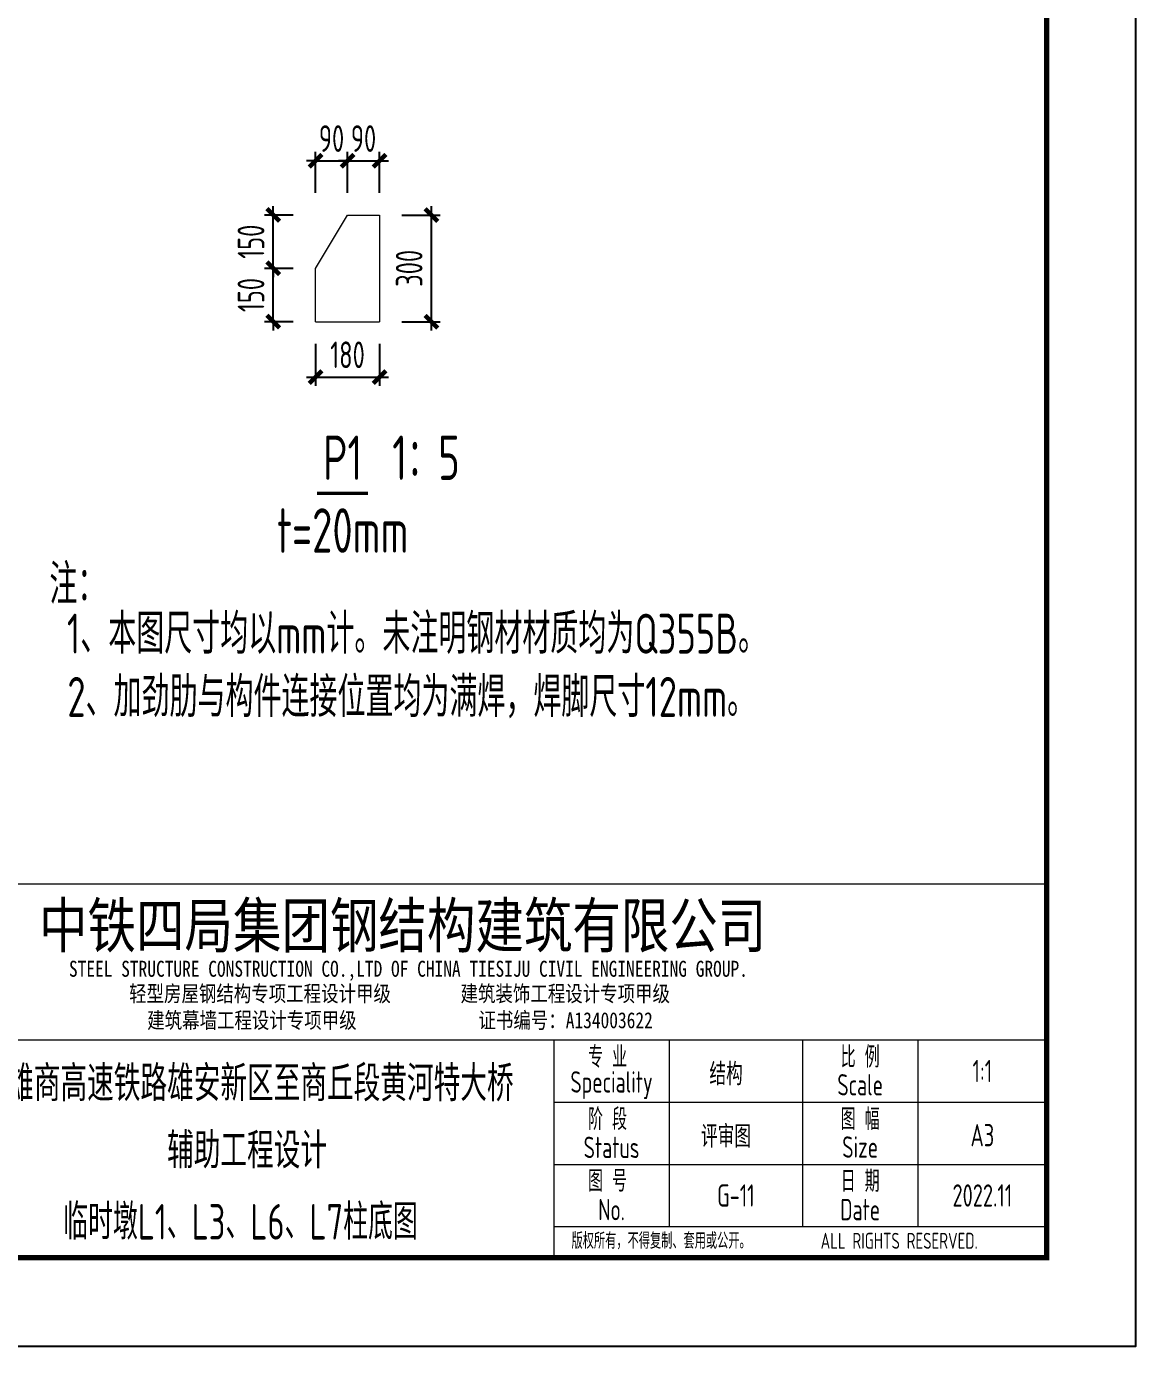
# Model space of a CAD drawing. Extents: x -2876908 to 633791, y -1383861 to 872234.
# Drawn here: x -168967 to -106553, y -631023 to -556773 of the extents above; entities that cross this region are included whole.
import ezdxf
from ezdxf.enums import TextEntityAlignment as Align

# ---------------------------------------------------------------- set-up
doc = ezdxf.new("R2010")
doc.units = 0
doc.header["$LTSCALE"] = 5
doc.header["$MEASUREMENT"] = 0
doc.layers.get('0').update_dxf_attribs({"linetype": 'CONTINUOUS', "lineweight": 25})
doc.layers.get('DEFPOINTS').update_dxf_attribs({"color": 35, "linetype": 'CONTINUOUS', "lineweight": 13})
for name, color, linetype, lineweight in [('1粗实线', 1, 'CONTINUOUS', 30), ('5标注', 3, 'CONTINUOUS', 15), ('6文本', 7, 'CONTINUOUS', 15), ('DIM', 3, 'CONTINUOUS', 0), ('HFZT', 5, 'CONTINUOUS', 15)]:
    doc.layers.add(name, color=color, linetype=linetype, lineweight=lineweight)
doc.layers.add('M_Dim', color=3, linetype='CONTINUOUS')
doc.layers.add('XI', color=7, linetype='CONTINUOUS')
doc.styles.add('TSSD_Dimension', font='tssdeng.shx', dxfattribs={"width": 0.7, "bigfont": 'hztxt.shx'})
doc.styles.add('TSSD_NORM', font='tssdeng.shx', dxfattribs={"width": 0.7, "bigfont": 'hztxt.shx'})
doc.styles.add('图框-仿宋', font='tssdeng.shx', dxfattribs={"bigfont": 'hztxt.shx'})
doc.styles.add('图框-黑体', font='simhei.ttf', dxfattribs={"width": 0.9})
doc.styles.add('桥梁', font='tssdeng.shx', dxfattribs={"width": 0.75, "bigfont": 'hztxt.shx'})
doc.dimstyles.new('TSSD_100_100', dxfattribs={"dimtxt": 300, "dimasz": 100, "dimexe": 100, "dimexo": 250, "dimgap": 100, "dimtad": 1, "dimdec": 0, "dimzin": 0, "dimdsep": 46, "dimtxsty": 'TSSD_Dimension', "dimblk": 'ARCHTICK', "dimblk1": 'ARCHTICK', "dimblk2": 'ARCHTICK', "dimcen": 0, "dimdle": 100, "dimclrt": 7, "dimadec": 0, "dimazin": 0, "dimtfac": 1, "dimtdec": 0, "dimtix": 1, "dimtmove": 2, "dimatfit": 3, "dimfxl": 1, "dimtolj": 1, "dimtzin": 0, "dimarcsym": 0})

# ---------------------------------------------------------------- blocks, each defined once
blk = doc.blocks.new('施工设计图框')
at = {"color": 7, "linetype": 'Continuous'}
blk.add_lwpolyline([(-395.5, -13.5), (-395.5, 283.5), (24.5, 283.5), (24.5, -13.5), (-395.5, -13.5)], dxfattribs=at)
at = {"layer": '1粗实线', "color": 7, "linetype": 'Continuous', "const_width": 0.6}
blk.add_lwpolyline([(-370.5, -3.5), (-370.5, 273.5), (14.5, 273.5), (14.5, -3.5), (-370.5, -3.5)], dxfattribs=at)
at = {"layer": 'HFZT'}
for p, q in [((14.5, 38.5), (-147.5, 38.5)), ((14.5, -3.5), (14.5, 38.5)), ((-147.5, 21), (14.5, 21)), ((-40.98, 21), (-40.98, -3.5)), ((-40.81, 21), (14.5, 21)), ((-27.98, 21), (-27.98, 0)), ((-13, 21), (-13, 0)), ((0, 21), (0, 0)), ((-40.98, 14), (14.5, 14)), ((-40.98, 7), (14.5, 7)), ((-40.98, 0), (14.5, 0)), ((-147.5, -3.5), (14.5, -3.5))]:
    blk.add_line(p, q, dxfattribs=at)
at = {"layer": 'HFZT', "style": '图框-仿宋', "width": 0.7}
for s, p in [('专 业', (-34.93, 19.2)), ('比 例', (-6.5, 19.2)), ('Speciality', (-34.48, 15.91)), ('Scale', (-6.5, 15.95)), ('阶 段', (-34.93, 12.2)), ('图 幅', (-6.5, 12.2)), ('Status', (-34.48, 8.91)), ('Size', (-6.5, 8.95)), ('图 号', (-34.93, 5.2)), ('日 期', (-6.5, 5.2)), ('No.', (-34.48, 1.91)), ('Date', (-6.5, 1.91))]:
    blk.add_text(s, height=2.4, dxfattribs=at).set_placement(p, align=Align.MIDDLE)
at = {"layer": 'HFZT', "color": 2, "style": '桥梁', "width": 0.75}
for s, p in [('京雄商高速铁路雄安新区至商丘段黄河特大桥', (-75.5, 14.1)), ('辅助工程设计', (-75.5, 6.55))]:
    blk.add_text(s, height=4, dxfattribs=at).set_placement(p, align=Align.CENTER)
at = {"layer": 'HFZT', "color": 2}
for s, style, width, p in [('结构', '桥梁', 0.75, (-21.59, 17.28)), ('评审图', '桥梁', 0.75, (-21.59, 10.28)), ('A3', '图框-仿宋', 0.7, (7.25, 10.28))]:
    blk.add_text(s, height=2.5, dxfattribs=dict(at, style=style, width=width)).set_placement(p, align=Align.MIDDLE)
at = {"layer": 'HFZT', "style": '图框-仿宋', "width": 0.7}
for s, p in [('版权所有，不得复制、套用或公开。', (-38.98, -2.5)), ('ALL RIGHTS RESERVED.', (-10.95, -2.5))]:
    blk.add_text(s, height=1.8, dxfattribs=at).set_placement(p)
at = {"layer": 'HFZT', "color": 2, "style": 'TSSD_NORM', "width": 0.7}
for tag, height, p in [('比例尺', 2.5, (7.25, 17.5)), ('图号', 2.5, (-20.49, 3.5)), ('日期', 2.5, (7.25, 3.5)), ('图名', 4, (-76.24, 0.75))]:
    blk.add_attdef(tag, text='', height=height, dxfattribs=at).set_placement(p, align=Align.MIDDLE)
at = {"layer": 'XI', "color": 5, "style": '图框-黑体', "width": 0.8}
for s, height, p in [('中铁四局集团钢结构建筑有限公司', 5, (-57.99, 31.37)), ('STEEL STRUCTURE CONSTRUCTION CO.,LTD OF CHINA TIESIJU CIVIL ENGINEERING GROUP.', 1.8, (-57.34, 28.1)), ('轻型房屋钢结构专项工程设计甲级        建筑装饰工程设计专项甲级 ', 1.8, (-57.85, 25.31)), ('建筑幕墙工程设计专项甲级              证书编号：A134003622', 1.8, (-58.29, 22.31))]:
    blk.add_text(s, height=height, dxfattribs=at).set_placement(p, align=Align.CENTER)
blk = doc.blocks.new('_ArchTick')
at = {"color": 0, "linetype": 'ByBlock', "const_width": 0.5}
blk.add_lwpolyline([(-0.71, -0.71), (0.71, 0.71)], dxfattribs=at)
blk = doc.blocks.new('*D661')
at = {"layer": 'DEFPOINTS', "color": 0, "transparency": 16777216}
for p in [(-152698, -573381), (-149095, -573381), (-149095, -576493)]:
    blk.add_point(p, dxfattribs=at)
at = {"layer": 'DIM', "color": 0, "lineweight": -2, "transparency": 16777216}
for p, q in [((-152698, -574631), (-152698, -576993)), ((-149095, -574631), (-149095, -576993)), ((-153198, -576493), (-148595, -576493))]:
    blk.add_line(p, q, dxfattribs=at)
at = {"layer": 'DIM', "color": 0, "lineweight": -2, "transparency": 16777216, "xscale": 500, "yscale": 500, "zscale": 500, "rotation": 180}
blk.add_blockref('_ArchTick', (-152698, -576493), dxfattribs=at)
at = {"layer": 'DIM', "color": 0, "lineweight": -2, "transparency": 16777216, "xscale": 500, "yscale": 500, "zscale": 500}
blk.add_blockref('_ArchTick', (-149095, -576493), dxfattribs=at)
at = {"layer": 'DIM', "color": 7, "transparency": 16777216, "insert": (-150897, -575243), "char_height": 1500, "attachment_point": 5, "style": 'TSSD_Dimension'}
blk.add_mtext('\\A1;180', dxfattribs=at)
blk = doc.blocks.new('*D662')
at = {"layer": 'DEFPOINTS', "color": 0, "transparency": 16777216}
for p in [(-149098, -567381), (-146178, -567381), (-149098, -573381)]:
    blk.add_point(p, dxfattribs=at)
at = {"layer": 'DIM', "color": 0, "lineweight": -2, "transparency": 16777216}
for p, q in [((-146178, -573881), (-146178, -566881)), ((-147848, -567381), (-145678, -567381)), ((-147848, -573381), (-145678, -573381))]:
    blk.add_line(p, q, dxfattribs=at)
at = {"layer": 'DIM', "color": 0, "lineweight": -2, "transparency": 16777216, "xscale": 500, "yscale": 500, "zscale": 500}
for p, rotation in [((-146178, -567381), 90), ((-146178, -573381), 270)]:
    blk.add_blockref('_ArchTick', p, dxfattribs=dict(at, rotation=rotation))
at = {"layer": 'DIM', "color": 7, "transparency": 16777216, "insert": (-147428, -570381), "char_height": 1500, "attachment_point": 5, "rotation": 90, "style": 'TSSD_Dimension'}
blk.add_mtext('\\A1;300', dxfattribs=at)
blk = doc.blocks.new('*D663')
at = {"layer": 'DEFPOINTS', "color": 0, "transparency": 16777216}
for p in [(-155078, -570381), (-152698, -570381), (-152698, -573381)]:
    blk.add_point(p, dxfattribs=at)
at = {"layer": 'DIM', "color": 0, "lineweight": -2, "transparency": 16777216}
for p, q in [((-155078, -570381), (-155078, -569881)), ((-153948, -570381), (-155578, -570381)), ((-155078, -573381), (-155078, -570381)), ((-153948, -573381), (-155578, -573381)), ((-155078, -573381), (-155078, -573881))]:
    blk.add_line(p, q, dxfattribs=at)
at = {"layer": 'DIM', "color": 0, "lineweight": -2, "transparency": 16777216, "xscale": 500, "yscale": 500, "zscale": 500}
for p, rotation in [((-155078, -570381), 270), ((-155078, -573381), 90)]:
    blk.add_blockref('_ArchTick', p, dxfattribs=dict(at, rotation=rotation))
at = {"layer": 'DIM', "color": 7, "transparency": 16777216, "insert": (-156328, -571881), "char_height": 1500, "attachment_point": 5, "rotation": 90, "style": 'TSSD_Dimension'}
blk.add_mtext('\\A1;150', dxfattribs=at)
blk = doc.blocks.new('*D664')
at = {"layer": 'DEFPOINTS', "color": 0, "transparency": 16777216}
for p in [(-155078, -567381), (-152698, -567381), (-152698, -570381)]:
    blk.add_point(p, dxfattribs=at)
at = {"layer": 'DIM', "color": 0, "lineweight": -2, "transparency": 16777216}
for p, q in [((-155078, -567381), (-155078, -566881)), ((-153948, -567381), (-155578, -567381)), ((-155078, -570381), (-155078, -567381)), ((-153948, -570381), (-155578, -570381)), ((-155078, -570381), (-155078, -570881))]:
    blk.add_line(p, q, dxfattribs=at)
at = {"layer": 'DIM', "color": 0, "lineweight": -2, "transparency": 16777216, "xscale": 500, "yscale": 500, "zscale": 500}
for p, rotation in [((-155078, -567381), 270), ((-155078, -570381), 90)]:
    blk.add_blockref('_ArchTick', p, dxfattribs=dict(at, rotation=rotation))
at = {"layer": 'DIM', "color": 7, "transparency": 16777216, "insert": (-156328, -568881), "char_height": 1500, "attachment_point": 5, "rotation": 90, "style": 'TSSD_Dimension'}
blk.add_mtext('\\A1;150', dxfattribs=at)
blk = doc.blocks.new('*D665')
at = {"layer": 'DEFPOINTS', "color": 0, "transparency": 16777216}
for p in [(-150898, -564332), (-152698, -567381), (-150898, -567381)]:
    blk.add_point(p, dxfattribs=at)
at = {"layer": 'DIM', "color": 0, "lineweight": -2, "transparency": 16777216}
for p, q in [((-152698, -566131), (-152698, -563832)), ((-150898, -566131), (-150898, -563832)), ((-152698, -564332), (-153198, -564332)), ((-152698, -564332), (-150898, -564332)), ((-150898, -564332), (-150398, -564332))]:
    blk.add_line(p, q, dxfattribs=at)
at = {"layer": 'DIM', "color": 0, "lineweight": -2, "transparency": 16777216, "xscale": 500, "yscale": 500, "zscale": 500}
blk.add_blockref('_ArchTick', (-152698, -564332), dxfattribs=at)
at = {"layer": 'DIM', "color": 0, "lineweight": -2, "transparency": 16777216, "xscale": 500, "yscale": 500, "zscale": 500, "rotation": 180}
blk.add_blockref('_ArchTick', (-150898, -564332), dxfattribs=at)
at = {"layer": 'DIM', "color": 7, "transparency": 16777216, "insert": (-151798, -563082), "char_height": 1500, "attachment_point": 5, "style": 'TSSD_Dimension'}
blk.add_mtext('\\A1;90', dxfattribs=at)
blk = doc.blocks.new('*D666')
at = {"layer": 'DEFPOINTS', "color": 0, "transparency": 16777216}
for p in [(-149095, -564332), (-150898, -567381), (-149095, -567381)]:
    blk.add_point(p, dxfattribs=at)
at = {"layer": 'DIM', "color": 0, "lineweight": -2, "transparency": 16777216}
for p, q in [((-150898, -566131), (-150898, -563832)), ((-149095, -566131), (-149095, -563832)), ((-150898, -564332), (-151398, -564332)), ((-150898, -564332), (-149095, -564332)), ((-149095, -564332), (-148595, -564332))]:
    blk.add_line(p, q, dxfattribs=at)
at = {"layer": 'DIM', "color": 0, "lineweight": -2, "transparency": 16777216, "xscale": 500, "yscale": 500, "zscale": 500}
blk.add_blockref('_ArchTick', (-150898, -564332), dxfattribs=at)
at = {"layer": 'DIM', "color": 0, "lineweight": -2, "transparency": 16777216, "xscale": 500, "yscale": 500, "zscale": 500, "rotation": 180}
blk.add_blockref('_ArchTick', (-149095, -564332), dxfattribs=at)
at = {"layer": 'DIM', "color": 7, "transparency": 16777216, "insert": (-149997, -563082), "char_height": 1500, "attachment_point": 5, "style": 'TSSD_Dimension'}
blk.add_mtext('\\A1;90', dxfattribs=at)

msp = doc.modelspace()

# ---------------------------------------------------------------- linework, layer by layer
at = {"layer": '5标注'}
for p, q in [((-152697.875, -570380.646), (-150897.875, -567380.646)), ((-150897.875, -567380.646), (-149097.875, -567380.646)), ((-149097.875, -567380.646), (-149097.875, -573380.646)), ((-152697.875, -573380.646), (-152697.875, -570380.646)), ((-152697.875, -573380.646), (-149095.375, -573380.646))]:
    msp.add_line(p, q, dxfattribs=at)
at = {"layer": 'M_Dim'}
msp.add_lwpolyline([(-152623.168, -583035.686, 200, 200, 0), (-149737.829, -583035.686, 200, 200, 0)], format="xyseb", dxfattribs=at)

# ---------------------------------------------------------------- block references
at = {"xscale": 500, "yscale": 500, "zscale": 500}
msp.add_blockref('施工设计图框', (-118800.389, -624273.382), dxfattribs=at).add_auto_attribs({'日期': '2022.11', '比例尺': '1:1', '图号': 'G-11', '图名': '临时墩L1、L3、L6、L7柱底图'})

# ---------------------------------------------------------------- texts
at = {"layer": '6文本', "style": 'TSSD_NORM', "width": 0.7}
for s, p in [('P1', (-151170.89, -581032.481)), ('1：5', (-146480.418, -581032.481)), ('t=20mm', (-151170.89, -585125.238))]:
    msp.add_text(s, height=2500, dxfattribs=at).set_placement(p, align=Align.MIDDLE)
for s, p in [('注：', (-167672.415, -589269.472)), ('1、本图尺寸均以mm计。未注明钢材材质均为Q355B。', (-166686.87, -592051.864)), ('2、加劲肋与构件连接位置均为满焊，焊脚尺寸12mm。', (-166664.527, -595611.265))]:
    msp.add_text(s, height=2250, dxfattribs=at).set_placement(p)

# ---------------------------------------------------------------- dimensions: what is measured, and where the dimension line sits
at = {"layer": 'DIM'}
for base, p1, p2, picture, middle in [((-150897.875, -564331.619), (-152697.875, -567380.646), (-150897.875, -567380.646), '*D665', (-151797.875, -563081.619)), ((-149095.375, -564331.619), (-150897.875, -567380.646), (-149095.375, -567380.646), '*D666', (-149996.625, -563081.619)), ((-149095.375, -576492.617), (-152697.875, -573380.646), (-149095.375, -573380.646), '*D661', (-150896.625, -575242.617))]:
    dim = msp.add_linear_dim(base=base, p1=p1, p2=p2, dimstyle='TSSD_100_100', override={"dimtxt": 1500, "dimasz": 500, "dimexe": 500, "dimexo": 1250, "dimgap": 500, "dimlfac": 0.05, "dimdle": 500}, dxfattribs=at)
    dim.commit()
    dim.dimension.update_dxf_attribs({"geometry": picture, "text_midpoint": middle})
for base, p1, p2, picture, middle in [((-155077.688, -567380.646), (-152697.875, -570380.646), (-152697.875, -567380.646), '*D664', (-156327.688, -568880.646)), ((-146178.014, -567380.646), (-149097.875, -573380.646), (-149097.875, -567380.646), '*D662', (-147428.014, -570380.646)), ((-155077.688, -570380.646), (-152697.875, -573380.646), (-152697.875, -570380.646), '*D663', (-156327.688, -571880.646))]:
    dim = msp.add_linear_dim(base=base, p1=p1, p2=p2, angle=90, dimstyle='TSSD_100_100', override={"dimtxt": 1500, "dimasz": 500, "dimexe": 500, "dimexo": 1250, "dimgap": 500, "dimlfac": 0.05, "dimdle": 500}, dxfattribs=at)
    dim.commit()
    dim.dimension.update_dxf_attribs({"geometry": picture, "text_midpoint": middle})

doc.saveas('drawing.dxf')
